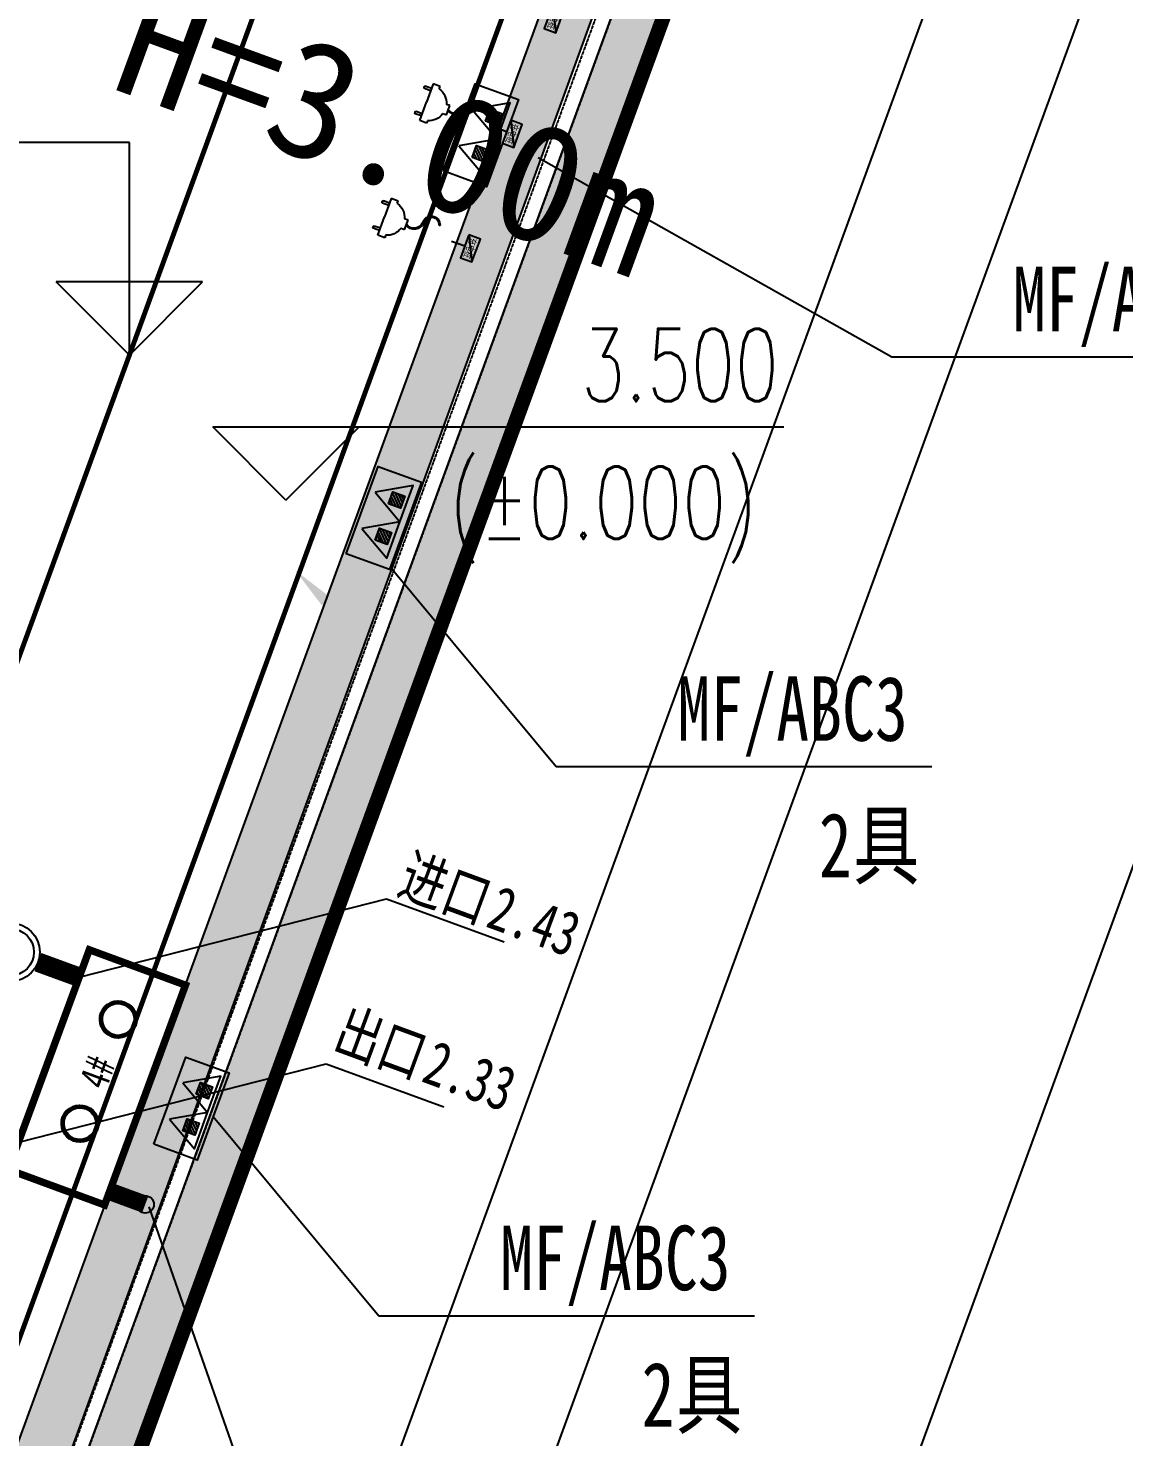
# Model space of a CAD drawing. Extents: x -111898 to 889894, y -2 to 1194865.
# Drawn here: x 748177 to 770625, y 953080 to 981947 of the extents above; entities that cross this region are included whole.
import ezdxf

# ---------------------------------------------------------------- set-up
doc = ezdxf.new("R2010")
doc.units = 0
doc.header["$LTSCALE"] = 10
doc.header["$MEASUREMENT"] = 0
for name, pattern in [('CENTER', [50.8, 31.75, -6.35, 6.35, -6.35]), ('CONTINOUS', [0]), ('DASH', [0.35, 0.25, -0.1])]:
    doc.linetypes.add(name, pattern=pattern)
for name, color, linetype in [('0-WALL', 252, 'Continuous'), ('A-FIRE-TEXT', 61, 'Continuous'), ('GPS-ZF废水', 31, 'Continuous'), ('SB_ZF消防', 1, 'Continuous'), ('WELL_污水', 2, 'Continuous'), ('污水标高', 2, 'Continuous')]:
    doc.layers.add(name, color=color, linetype=linetype)
doc.layers.add('GPS-ZF污水', color=2, linetype='TG_W', lineweight=60)
doc.styles.add('-宋体', font='', dxfattribs={"width": 0.75})
doc.styles.add('A-STANDARD', font='SIMPLEX', dxfattribs={"bigfont": 'GBCBIG'})
doc.styles.add('note_txt', font='arial.ttf', dxfattribs={"width": 0.75})
doc.styles.add('TG_LINETYPE', font='SIMPLEX', dxfattribs={"width": 0.8, "height": 3.5, "bigfont": 'HZTXT'})
doc.styles.add('黑体', font='', dxfattribs={"height": 12})
doc.styles.get('-宋体').set_extended_font_data('SimSun')
doc.styles.get('黑体').set_extended_font_data('SimHei')
doc.linetypes.add('TG_W', pattern='A,2,-0.3,["W",TG_LINETYPE,S=0.1,R=0,X=-0.23,Y=-0.15],0', length=2.3)

# ---------------------------------------------------------------- blocks, each defined once
blk = doc.blocks.new('gfctuc')
blk.add_lwpolyline([(2035210, 4060000), (2035210, 4059500), (2035460, 4059500), (2035460, 4060000)], close=True)
blk.add_lwpolyline([(2035210, 4060000), (2035460, 4059500)])
at = {"layer": 'A-FIRE-TEXT', "style": 'note_txt', "width": 0.75}
blk.add_text('充电桩', height=139.2, rotation=270, dxfattribs=at).set_placement((2035260, 4059973))
blk = doc.blocks.new('AD-P-B01-B04$0$AD-PMDT-B1F$0$sdftr')
at = {"color": 0}
for p, q in [((-63030, -35499), (-63165, -35499)), ((-62880, -35399), (-63030, -35399)), ((-63030, -35399), (-63030, -35799)), ((-62880, -35450), (-62880, -35399)), ((-63180, -35534), (-63180, -35514)), ((-63030, -35549), (-63165, -35549)), ((-62631, -35699), (-62555, -35699)), ((-62555, -35699), (-62555, -35899)), ((-63180, -36064), (-63180, -36084)), ((-63030, -36049), (-63165, -36049)), ((-63030, -36199), (-63030, -35799)), ((-62555, -35899), (-62631, -35899)), ((-61903, -36026), (-61922, -36020)), ((-61280, -35799), (-61568, -35799)), ((-63030, -36099), (-63165, -36099)), ((-62880, -36199), (-63030, -36199)), ((-62880, -36147), (-62880, -36199))]:
    blk.add_line(p, q, dxfattribs=at)
for centre, radius, start, end in [((-63165, -35514), 15, 89.9994, 179.9994), ((-62980, -35799), 362, 16.022, 73.978), ((-63165, -35534), 15, 179.9994, 270.0006), ((-62447, -35969), 212, 4.0504, 120.7003), ((-62447, -35969), 192, 4.6155, 124.3186), ((-63165, -36064), 15, 89.9994, 179.9994), ((-62980, -35799), 362, 286.022, 343.978), ((-62076, -35975), 180, 173.3009, 343.4976), ((-62076, -35975), 160, 172.6314, 343.4976), ((-63165, -36084), 15, 179.9994, 270.0006)]:
    blk.add_arc(centre, radius, start, end, dxfattribs=at)
at = {"xscale": -1, "rotation": 179.884104689103}
blk.add_blockref('gfctuc', (-2088274, 4028060), dxfattribs=at)
blk = doc.blocks.new('4#')
at = {"layer": 'GPS-ZF污水', "linetype": 'CONTINOUS', "const_width": 150}
blk.add_lwpolyline([(-20411, 40024), (-15611, 40024), (-15611, 42124), (-20411, 42124), (-20411, 40024)], dxfattribs=at)
at = {"layer": 'GPS-ZF污水', "linetype": 'CONTINOUS'}
for centre in [(-19022, 41074), (-16747, 41074)]:
    blk.add_ellipse(centre, major_axis=(353, -9), ratio=1, start_param=3.166511194156282, end_param=9.449696501335868, dxfattribs=at)
at = {"layer": 'GPS-ZF污水', "linetype": 'CONTINOUS', "style": '-宋体', "width": 0.75}
blk.add_text('4#', height=604.2, dxfattribs=at).set_placement((-18213, 40804))
blk = doc.blocks.new('$TWTSYS$00000376')
for radius in [0.5, 0.4]:
    blk.add_circle((0, 0, 0), radius)
blk = doc.blocks.new('$ATTACHMENT$00000214')
h = blk.add_hatch()
h.set_pattern_fill('ANSI31', color=256, scale=200, style=0)
h.set_pattern_definition([(45, (-38543.802, -6842.639), (-17.67767, 17.67767), [])])
h.paths.add_polyline_path([(-65, 2), (65, 2), (65, -128), (-65, -128)])
for points in [[(0, 172), (-198, -172), (198, -172)], [(-65, 2), (65, 2), (65, -128), (-65, -128)]]:
    blk.add_lwpolyline(points, close=True)

msp = doc.modelspace()

# ---------------------------------------------------------------- hatches: boundary and pattern name
at = {"layer": '0-WALL'}
h = msp.add_hatch(dxfattribs=at)
h.set_pattern_fill('草坪或沼泽', color=8, scale=400, angle=-0.200257)
h.set_pattern_definition([(359.79974, (-824318.4, 704905.5), (1605.5824, 1594.398), [240, -48, 64, -48, 240, -960]), (359.79974, (-824398.3, 704953.8), (1605.5824, 1594.398), [160, -120, 240, -120, 160, -800]), (359.79974, (-823836, 705591.9), (1605.5824, 1594.398), [200, -80, 200, -1120]), (359.79974, (-824634.9, 705914.7), (1605.5824, 1594.398), [80, -160, 80, -1280]), (89.79974, (-824474.9, 705914.1), (-1594.398, 1605.5824), [144, -1456]), (89.79974, (-823998.3, 704952.4), (-1594.398, 1605.5824), [160, -1440]), (89.79974, (-823596, 705591), (-1594.398, 1605.5824), [160, -1440]), (44.79974, (-823790.3, 704935.7), (5.5922, 1599.9902), [160, -2102.7417]), (134.79974, (-824206.3, 704937.2), (-1599.9902, 5.5922), [160, -2102.7417]), (63.23469, (-823838.3, 704943.9), (5.5922, 1599.99023), [160, -3417.7088]), (75.7635, (-823918.27, 704952.15), (5.59221, 1599.99023), [160, -6436.969]), (75.7635, (-823516.03, 705590.75), (5.59221, 1599.99023), [128, -6468.969]), (75.7635, (-824442.9, 705914), (5.59221, 1599.99023), [112, -6484.969]), (103.835987, (-824078.27, 704952.7), (5.59221, 1599.99023), [160, -6436.969]), (103.835987, (-823676.03, 705591.3), (5.59221, 1599.99023), [128, -6468.969]), (103.835987, (-824506.9, 705914.2), (5.59221, 1599.99023), [112, -6484.969]), (116.364795, (-824158.3, 704945), (5.5922, 1599.99023), [160, -3417.7069])])
h.paths.add_polyline_path([(696130.98, 804098.61), (669562.33, 731379.54), (607880.43, 745535.24), (522571.73, 770781.34), (445339.53, 792957.04), (609790.27, 1011755.57), (618487.23, 1023194.24), (653205.56, 1069507.99), (721439.16, 1038957.87), (738262.84, 1027590.63), (761400.89, 1017231.07), (768403.04, 1001909.04), (737294.43, 916764), (736355.16, 917107.18), (742257.75, 933262.65), (741788.31, 933434.17), (745346.31, 941716.12), (767322.91, 1001866.69), (760648.1, 1016472.46), (737774.94, 1026713.42), (720951.27, 1038080.66), (653526.34, 1068268.72), (619285.33, 1022591.71), (610587.99, 1011152.54), (447011.62, 793517.34), (522851.61, 771741.38), (608134.4, 746502.95), (668925.9, 732551.6), (695191.71, 804441.78)])
h.paths.add_polyline_path([(702359.45, 821146.08), (701420.18, 821489.25), (703324.3, 826702.56), (702855.23, 826873.89), (706411.93, 835156.24), (730109.53, 900012.74), (731048.81, 899669.57)])
h = msp.add_hatch(dxfattribs=at)
h.set_pattern_fill('草坪或沼泽', color=8, scale=400, angle=-0.200257)
h.set_pattern_definition([(359.79974, (-824318.4, 704905.5), (1605.5824, 1594.398), [240, -48, 64, -48, 240, -960]), (359.79974, (-824398.3, 704953.8), (1605.5824, 1594.398), [160, -120, 240, -120, 160, -800]), (359.79974, (-823836, 705591.9), (1605.5824, 1594.398), [200, -80, 200, -1120]), (359.79974, (-824634.9, 705914.7), (1605.5824, 1594.398), [80, -160, 80, -1280]), (89.79974, (-824474.9, 705914.1), (-1594.398, 1605.5824), [144, -1456]), (89.79974, (-823998.3, 704952.4), (-1594.398, 1605.5824), [160, -1440]), (89.79974, (-823596, 705591), (-1594.398, 1605.5824), [160, -1440]), (44.79974, (-823790.3, 704935.7), (5.5922, 1599.9902), [160, -2102.7417]), (134.79974, (-824206.3, 704937.2), (-1599.9902, 5.5922), [160, -2102.7417]), (63.23469, (-823838.3, 704943.9), (5.5922, 1599.99023), [160, -3417.7088]), (75.7635, (-823918.27, 704952.15), (5.59221, 1599.99023), [160, -6436.969]), (75.7635, (-823516.03, 705590.75), (5.59221, 1599.99023), [128, -6468.969]), (75.7635, (-824442.9, 705914), (5.59221, 1599.99023), [112, -6484.969]), (103.835987, (-824078.27, 704952.7), (5.59221, 1599.99023), [160, -6436.969]), (103.835987, (-823676.03, 705591.3), (5.59221, 1599.99023), [128, -6468.969]), (103.835987, (-824506.9, 705914.2), (5.59221, 1599.99023), [112, -6484.969]), (116.364795, (-824158.3, 704945), (5.5922, 1599.99023), [160, -3417.7069])])
edge = h.paths.add_edge_path()
edge.add_line((741503.08, 933538.38), (741712.87, 934018.57))
edge.add_line((741712.87, 934018.57), (745060.96, 941812.89))
edge.add_line((745060.96, 941812.89), (766890.86, 1001849.76))
edge.add_line((766890.86, 1001849.76), (760346.98, 1016169.02))
edge.add_line((760346.98, 1016169.02), (737579.78, 1026362.54))
edge.add_line((737579.78, 1026362.54), (720756.11, 1037729.77))
edge.add_line((720756.11, 1037729.77), (653654.65, 1067773.01))
edge.add_line((653654.65, 1067773.01), (467795.25, 820503.81))
edge.add_line((467795.25, 820503.81), (468143.58, 820404.89))
edge.add_line((468143.58, 820404.89), (647181.92, 1058601.18))
edge.add_line((647181.92, 1058601.18), (648464.56, 1058132.56))
edge.add_line((648464.56, 1058132.56), (650350.23, 1063296.8))
edge.add_line((650350.23, 1063296.8), (720796.15, 1037558.69))
edge.add_line((720796.15, 1037558.69), (718909.6, 1032395.07))
edge.add_line((718909.6, 1032395.07), (725484.49, 1029992.9))
edge.add_line((725484.49, 1029992.9), (726513.26, 1032808.65))
edge.add_line((726513.26, 1032808.65), (729331.07, 1031779.14))
edge.add_line((729331.07, 1031779.14), (728302.36, 1028963.46))
edge.add_line((728302.36, 1028963.46), (747084.56, 1022101.19))
edge.add_line((747084.56, 1022101.19), (755217.14, 1018452.95))
edge.add_arc((743028.5, 1006160.87), 17310.64, -14.619994, 45.242091, ccw=False)
edge.add_line((759778.64, 1001791.54), (760685.99, 1001458.08))
edge.add_line((760685.99, 1001458.08), (765094.65, 999847.31))
edge.add_line((765094.65, 999847.31), (740941.69, 933744.02))
edge.add_line((740941.69, 933744.02), (741503.08, 933538.38))
msp.add_hatch(color=8, dxfattribs=at).paths.add_polyline_path([(753644.54, 970839.29), (754194.31, 970116.68), (754364.43, 970285.97)], flags=17)

# ---------------------------------------------------------------- linework, layer by layer
at = {"layer": '0-WALL', "ltscale": 10}
msp.add_line((777506.13, 1003511.2), (747554.43, 921532.64), dxfattribs=at)
at = {"layer": '0-WALL', "linetype": 'CENTER', "ltscale": 0.2}
msp.add_line((669562.33, 731379.54), (768403.04, 1001909.04), dxfattribs=at)
at = {"layer": '0-WALL'}
for p, q in [((745060.96, 941812.89), (766890.86, 1001849.76)), ((765094.65, 999847.31), (740941.69, 933744.02)), ((750251.59, 979605.22), (741509.38, 979605.22)), ((750251.59, 975248.7), (750251.59, 979605.22)), ((750251.59, 975248.7), (748751.59, 976748.7)), ((751751.59, 976748.7), (748751.59, 976748.7)), ((750251.59, 975248.7), (751751.59, 976748.7)), ((753457.59, 972275.45), (751957.59, 973775.45)), ((751957.59, 973775.45), (763657.59, 973775.45)), ((753457.59, 972275.45), (754957.59, 973775.45))]:
    msp.add_line(p, q, dxfattribs=at)
at = {"layer": '0-WALL', "flags": 128}
msp.add_lwpolyline([(824291.5, 1110085.34), (819779.13, 1098812.84), (796285.13, 1034509.04), (683479, 725755.96)], dxfattribs=at)
at = {"layer": '0-WALL'}
for points in [[(673693.26, 728114.7), (773803.93, 1002120.16), (765164.86, 1021024.11), (740702.33, 1031976.68), (723878.66, 1043343.91), (624903.43, 1087657.94), (607465.13, 1083055.04)], [(445339.53, 792957.04), (609790.27, 1011755.57), (618487.23, 1023194.24), (653205.56, 1069507.99), (721439.16, 1038957.87), (738262.84, 1027590.63), (761400.89, 1017231.07), (768403.04, 1001909.04), (737294.43, 916764), (736355.16, 917107.18), (742257.75, 933262.65), (741788.31, 933434.17), (745346.31, 941716.12), (767322.91, 1001866.69), (760648.1, 1016472.46), (737774.94, 1026713.42), (720951.27, 1038080.66), (653526.34, 1068268.72), (619285.33, 1022591.71), (610587.99, 1011152.54), (447011.62, 793517.34)]]:
    msp.add_lwpolyline(points, dxfattribs=at)
at = {"layer": '0-WALL', "color": 1, "linetype": 'DASH', "ltscale": 3, "const_width": 300}
msp.add_lwpolyline([(768403.04, 1001909.04), (761400.89, 1017231.07), (738262.84, 1027590.63), (721439.16, 1038957.87), (653205.56, 1069507.99), (618487.23, 1023194.24), (609790.27, 1011755.57), (445339.53, 792957.04), (522571.73, 770781.34), (607880.43, 745535.24), (669562.33, 731379.54)], close=True, dxfattribs=at)
at = {"layer": '0-WALL', "linetype": 'CENTER', "ltscale": 0.2}
msp.add_lwpolyline([(768403.04, 1001909.04), (761400.89, 1017231.07), (738262.84, 1027590.63), (721439.16, 1038957.87), (653205.56, 1069507.99), (618487.23, 1023194.24), (609790.27, 1011755.57), (445339.53, 792957.04), (522571.73, 770781.34), (607880.43, 745535.24), (669562.33, 731379.54)], close=True, dxfattribs=at)
at = {"layer": '0-WALL', "linetype": 'DASH'}
for points in [[(691451.01, 794203.39), (668925.9, 732551.6), (608134.4, 746502.95), (522851.61, 771741.38), (447011.62, 793517.34), (610587.99, 1011152.54), (619285.33, 1022591.71), (653526.34, 1068268.72), (720951.27, 1038080.66), (737774.94, 1026713.42), (755564.15, 1018748.69), (760648.1, 1016472.46), (767322.91, 1001866.69), (745344.86, 941712.2), (741785.02, 933426.51)], [(691169.23, 794306.34), (668734.97, 732903.21), (608210.59, 746793.26), (522935.58, 772029.4), (447513.25, 793685.43), (610827.31, 1010971.63), (619524.76, 1022410.95), (653622.57, 1067896.93), (720804.9, 1037817.49), (737628.57, 1026450.26), (755441.56, 1018474.88), (760422.26, 1016244.88), (766998.88, 1001853.99), (745065.93, 941822.97), (741509.38, 933544.93)]]:
    msp.add_lwpolyline(points, dxfattribs=at)
at = {"layer": '0-WALL', "color": 8, "const_width": 100}
msp.add_lwpolyline([(736867.16, 938615.77), (741375.62, 936969.07), (764609.38, 1000558.91), (760100.87, 1002206.14)], close=True, dxfattribs=at)
at = {"layer": 'GPS-ZF废水', "const_width": 360}
msp.add_lwpolyline([(750574.82, 957841.61), (749845.4, 958109.99)], dxfattribs=at)
at = {"layer": 'GPS-ZF废水', "linetype": 'TG_W'}
msp.add_circle((750574.82, 957841.61), 178.53, dxfattribs=at)
at = {"layer": 'GPS-ZF污水', "ltscale": 0.1, "const_width": 400}
msp.add_lwpolyline([(748376.94, 962806.9), (749222.28, 962498.05)], dxfattribs=at)
at = {"layer": 'SB_ZF消防'}
for p, q in [((758622.58, 979293.17), (765869, 975209.82)), ((765869, 975209.82), (773565, 975209.82)), ((755596.8, 970900.95), (758995.22, 966817.59)), ((758995.22, 966817.59), (766691.22, 966817.59)), ((751965.31, 959643.75), (755363.74, 955560.4)), ((755363.74, 955560.4), (763059.73, 955560.4))]:
    msp.add_line(p, q, dxfattribs=at)
at = {"layer": 'SB_ZF消防', "elevation": 3538.32}
msp.add_lwpolyline([(756681.33, 979020.12), (757333.97, 980806.42), (758219.87, 980482.74), (757567.23, 978696.45)], close=True, dxfattribs=at)
at = {"layer": 'SB_ZF消防'}
for points in [[(754693.54, 971177.14), (755346.19, 972963.44), (756232.09, 972639.76), (755579.45, 970853.46)], [(750753.08, 959074.28), (751405.72, 960860.58), (752291.63, 960536.9), (751638.99, 958750.6)]]:
    msp.add_lwpolyline(points, close=True, dxfattribs=at)
at = {"layer": '污水标高', "color": 2}
for p, q in [((749222.28, 962498.05), (755520.78, 964106.92)), ((755520.78, 964106.92), (757929.18, 963220.79)), ((747986.88, 959116.68), (754285.37, 960725.55)), ((754285.37, 960725.55), (756693.77, 959839.42)), ((750649.64, 957789.48), (753048.48, 950938.98))]:
    msp.add_line(p, q, dxfattribs=at)

# ---------------------------------------------------------------- block references
at = {"layer": '0-WALL', "xscale": -1, "rotation": 159.8138140182121}
for p in [(803999.81, 927426.9, 3538.32), (803141.87, 925078.73, 3538.32), (802283.93, 922730.55, 3538.32)]:
    msp.add_blockref('AD-P-B01-B04$0$AD-PMDT-B1F$0$sdftr', p, dxfattribs=at)
at = {"layer": 'GPS-ZF污水', "rotation": 69.79974349305371}
msp.add_blockref('4#', (794352.62, 963166.21), dxfattribs=at)
at = {"layer": 'SB_ZF消防', "xscale": 2, "yscale": 2, "zscale": 2, "rotation": 69.9297081859277}
for p in [(757595.11, 980164.91), (757322.79, 979419.55), (755607.33, 972321.92), (755335, 971576.57), (751666.87, 960219.06), (751394.54, 959473.71)]:
    msp.add_blockref('$ATTACHMENT$00000214', p, dxfattribs=at)
at = {"layer": 'WELL_污水', "xscale": 1200, "yscale": 1200, "zscale": 1200, "rotation": 339.7997433390076}
msp.add_blockref('$TWTSYS$00000376', (747813.37, 963012.8), dxfattribs=at)

# ---------------------------------------------------------------- texts
at = {"layer": '0-WALL', "style": '黑体'}
msp.add_text('H=3.00m', height=2406.438, rotation=339.929711, dxfattribs=at).set_placement((749801.91, 980742.55))
at = {"layer": '0-WALL', "color": 7, "style": 'A-STANDARD', "width": 0.705882}
for s, p in [('3.500', (759507.59, 974300.45)), ('(%%P0.000)', (756807.59, 971479.62))]:
    msp.add_text(s, height=1487.5, dxfattribs=at).set_placement(p)
at = {"layer": 'SB_ZF消防', "color": 7, "style": '-宋体', "width": 0.75}
for s, p in [('MF/ABC5', (768352.65, 975734.82)), ('MF/ABC3', (761478.87, 967342.59)), ('具', (765084.1, 964542.59)), ('2', (764375.24, 964542.59)), ('MF/ABC3', (757847.39, 956085.4)), ('具', (761452.61, 953285.4)), ('2', (760743.75, 953285.4))]:
    msp.add_text(s, height=1321.73, dxfattribs=at).set_placement(p)
at = {"layer": '污水标高', "color": 2, "style": '-宋体', "width": 0.75}
for s, p in [('进口', (755699.45, 964216.11)), ('2.43', (757524.17, 963544.73)), ('出口', (754379.22, 961043.62)), ('2.33', (756203.93, 960372.25))]:
    msp.add_text(s, height=906.329, rotation=339.799744, dxfattribs=at).set_placement(p)

doc.saveas('drawing.dxf')
